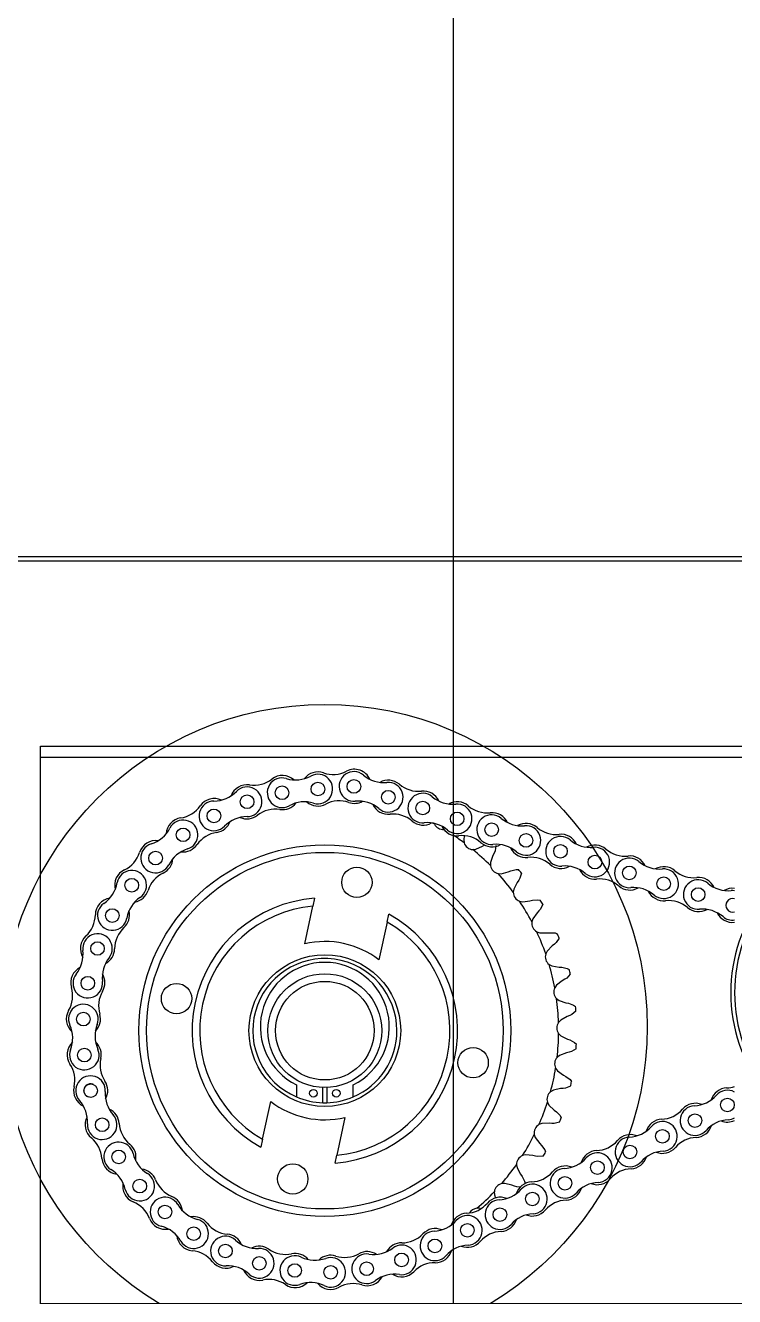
# Model space of a CAD drawing. Header units: millimetres. Extents: x 4754612 to 5801174, y 2368242 to 2777223.
# Drawn here: x 5040032.8 to 5040166.3, y 2592960.3 to 2593199.6 of the extents above; entities that cross this region are included whole.
import ezdxf

# ---------------------------------------------------------------- set-up
doc = ezdxf.new("R2010")
doc.units = ezdxf.units.MM
doc.header["$LTSCALE"] = 1000
doc.layers.add('(주)하나기공-LEADER', color=7, linetype='Continuous')
doc.layers.add('A-ELE-8', color=8, linetype='Continuous')

msp = doc.modelspace()

# ---------------------------------------------------------------- linework, layer by layer
at = {"layer": '(주)하나기공-LEADER', "color": 4}
msp.add_line((5040138.3, 2593098.764), (5040013.3, 2593098.764), dxfattribs=at)
at = {"layer": '(주)하나기공-LEADER', "color": 8, "linetype": 'ByBlock', "lineweight": -2}
for p, q in [((5040228.443, 2593061.764), (5040035.586, 2593061.764)), ((5040115.41, 2593046.93), (5040115.301, 2593046.299)), ((5040115.301, 2593046.299), (5040115.383, 2593045.707)), ((5040118.869, 2593045.053), (5040119.311, 2593045.333)), ((5040117.022, 2593044.431), (5040117.617, 2593044.496)), ((5040117.617, 2593044.496), (5040118.869, 2593045.053)), ((5040120.801, 2593043.302), (5040120.369, 2593042.001)), ((5040121.036, 2593043.769), (5040120.801, 2593043.302)), ((5040120.369, 2593042.001), (5040120.362, 2593041.403)), ((5040123.711, 2593040.237), (5040124.19, 2593040.448)), ((5040121.792, 2593039.897), (5040122.39, 2593039.873)), ((5040122.39, 2593039.873), (5040123.711, 2593040.237)), ((5040125.361, 2593038.217), (5040124.74, 2593036.996)), ((5040125.663, 2593038.644), (5040125.361, 2593038.217)), ((5040124.74, 2593036.996), (5040124.644, 2593036.405)), ((5040085.384, 2593026.692), (5040086.92, 2593033.801)), ((5040087.235, 2593035.262), (5040086.92, 2593033.801)), ((5040125.834, 2593034.703), (5040126.421, 2593034.59)), ((5040126.421, 2593034.59), (5040127.782, 2593034.753)), ((5040127.782, 2593034.753), (5040128.287, 2593034.89)), ((5040100.883, 2593030.784), (5040101.199, 2593032.245)), ((5040128.316, 2593031.395), (5040128.133, 2593030.825)), ((5040129.112, 2593032.51), (5040128.316, 2593031.395)), ((5040129.474, 2593032.887), (5040129.112, 2593032.51)), ((5040100.883, 2593030.784), (5040099.347, 2593023.675)), ((5040129.056, 2593028.965), (5040129.62, 2593028.765)), ((5040129.62, 2593028.765), (5040130.99, 2593028.724)), ((5040130.99, 2593028.724), (5040131.509, 2593028.784)), ((5040131.971, 2593026.308), (5040131.017, 2593025.323)), ((5040132.385, 2593026.626), (5040131.971, 2593026.308)), ((5040131.017, 2593025.323), (5040130.752, 2593024.787)), ((5040131.387, 2593022.81), (5040131.915, 2593022.528)), ((5040131.915, 2593022.528), (5040133.263, 2593022.284)), ((5040133.263, 2593022.284), (5040133.786, 2593022.266)), ((5040132.783, 2593018.917), (5040132.441, 2593018.426)), ((5040133.873, 2593019.748), (5040132.783, 2593018.917)), ((5040134.33, 2593020.002), (5040133.873, 2593019.748)), ((5040132.774, 2593016.377), (5040133.254, 2593016.019)), ((5040133.254, 2593016.019), (5040134.551, 2593015.576)), ((5040134.551, 2593015.576), (5040135.065, 2593015.481)), ((5040133.575, 2593012.319), (5040133.163, 2593011.885)), ((5040134.776, 2593012.979), (5040133.575, 2593012.319)), ((5040135.266, 2593013.161), (5040134.776, 2593012.979)), ((5040133.187, 2593009.808), (5040133.609, 2593009.384)), ((5040133.609, 2593009.384), (5040134.825, 2593008.752)), ((5040134.825, 2593008.752), (5040135.319, 2593008.581)), ((5040133.375, 2593005.677), (5040132.903, 2593005.309)), ((5040134.661, 2593006.15), (5040133.375, 2593005.677)), ((5040135.172, 2593006.257), (5040134.661, 2593006.15)), ((5040132.617, 2593003.252), (5040132.971, 2593002.769)), ((5040132.971, 2593002.769), (5040134.079, 2593001.964)), ((5040083.8, 2593000.153), (5040083.8, 2592997.866)), ((5040094.515, 2592997.866), (5040094.515, 2593000.153)), ((5040134.079, 2593001.964), (5040134.542, 2593001.721)), ((5040088.8, 2592996.769), (5040088.8, 2592999.627)), ((5040089.515, 2592999.627), (5040089.515, 2592996.769)), ((5040132.186, 2592999.139), (5040131.665, 2592998.845)), ((5040133.529, 2592999.415), (5040132.186, 2592999.139)), ((5040134.051, 2592999.445), (5040133.529, 2592999.415)), ((5040077.432, 2592989.888), (5040078.968, 2592996.997)), ((5040131.076, 2592996.854), (5040131.354, 2592996.324)), ((5040131.354, 2592996.324), (5040132.33, 2592995.362)), ((5040132.33, 2592995.362), (5040132.752, 2592995.053)), ((5040092.931, 2592993.98), (5040091.395, 2592986.871)), ((5040130.037, 2592992.851), (5040129.477, 2592992.638)), ((5040131.405, 2592992.924), (5040130.037, 2592992.851)), ((5040131.926, 2592992.875), (5040131.405, 2592992.924)), ((5040128.598, 2592990.757), (5040128.794, 2592990.191)), ((5040128.794, 2592990.191), (5040129.616, 2592989.095)), ((5040077.432, 2592989.888), (5040077.116, 2592988.427)), ((5040129.616, 2592989.095), (5040129.987, 2592988.726)), ((5040091.08, 2592985.41), (5040091.395, 2592986.871)), ((5040126.974, 2592986.953), (5040126.389, 2592986.826)), ((5040128.338, 2592986.821), (5040126.974, 2592986.953)), ((5040128.846, 2592986.696), (5040128.338, 2592986.821)), ((5040125.24, 2592985.097), (5040125.349, 2592984.509)), ((5040125.349, 2592984.509), (5040125.998, 2592983.302)), ((5040125.998, 2592983.302), (5040126.31, 2592982.882)), ((5040124.396, 2592981.244), (5040123.067, 2592981.578)), ((5040124.879, 2592981.045), (5040124.396, 2592981.244)), ((5040121.075, 2592980.001), (5040121.095, 2592979.403)), ((5040121.095, 2592979.403), (5040121.321, 2592978.774))]:
    msp.add_line(p, q, dxfattribs=at)
at = {"layer": '(주)하나기공-LEADER', "color": 4}
msp.add_lwpolyline([(5040312.443, 2593098.764), (5040013.3, 2593098.764), (5040013.3, 2593099.621), (5040013.3, 2593099.621), (5040312.443, 2593099.621)], dxfattribs=at)
at = {"layer": '(주)하나기공-LEADER', "color": 8, "linetype": 'ByBlock', "lineweight": -2}
msp.add_lwpolyline([(5040228.443, 2592958.907), (5040035.586, 2592958.907), (5040035.586, 2593061.764), (5040035.586, 2593063.907), (5040228.443, 2593063.907), (5040228.443, 2593061.764)], close=True, dxfattribs=at)
for points in [[(5040121.35, 2593045.174), (5040121.205, 2593044.179), (5040121.036, 2593043.769)], [(5040124.19, 2593040.448), (5040125.163, 2593040.69), (5040125.609, 2593040.689)], [(5040126.183, 2593039.987), (5040125.891, 2593039.024), (5040125.663, 2593038.644)], [(5040128.287, 2593034.89), (5040129.285, 2593034.984), (5040129.726, 2593034.917)], [(5040130.188, 2593034.137), (5040129.756, 2593033.229), (5040129.474, 2593032.887)], [(5040131.509, 2593028.784), (5040132.511, 2593028.728), (5040132.937, 2593028.596)], [(5040133.277, 2593027.756), (5040132.715, 2593026.922), (5040132.385, 2593026.626)], [(5040133.786, 2593022.266), (5040134.768, 2593022.062), (5040135.169, 2593021.867)], [(5040135.381, 2593020.986), (5040134.701, 2593020.245), (5040134.33, 2593020.002)], [(5040135.065, 2593015.481), (5040136.006, 2593015.133), (5040136.374, 2593014.88)], [(5040136.452, 2593013.978), (5040135.669, 2593013.347), (5040135.266, 2593013.161)], [(5040136.467, 2593006.888), (5040135.598, 2593006.381), (5040135.172, 2593006.257)], [(5040135.319, 2593008.581), (5040136.198, 2593008.097), (5040136.524, 2593007.792)], [(5040135.425, 2592999.876), (5040134.49, 2592999.503), (5040134.051, 2592999.445)], [(5040134.542, 2593001.721), (5040135.339, 2593001.111), (5040135.616, 2593000.761)], [(5040132.752, 2592995.053), (5040133.448, 2592994.331), (5040133.67, 2592993.944)], [(5040133.349, 2592993.097), (5040132.369, 2592992.868), (5040131.926, 2592992.875)], [(5040129.987, 2592988.726), (5040130.568, 2592987.909), (5040130.73, 2592987.493)], [(5040130.286, 2592986.703), (5040129.283, 2592986.623), (5040128.846, 2592986.696)], [(5040123.067, 2592981.578), (5040122.587, 2592981.563), (5040122.47, 2592981.54)], [(5040125.927, 2592980.863), (5040125.301, 2592980.907), (5040124.879, 2592981.045)], [(5040126.31, 2592982.882), (5040126.763, 2592981.987), (5040126.861, 2592981.552)], [(5040118.402, 2592976.845), (5040118.224, 2592976.882), (5040117.806, 2592976.896)]]:
    msp.add_lwpolyline(points, dxfattribs=at)
for centre, radius in [((5040089.157, 2593011.05), 60.714), ((5040094.636, 2593056.324), 1.282), ((5040081.101, 2593055.134), 1.282), ((5040087.85, 2593055.834), 1.282), ((5040101.11, 2593054.291), 1.282), ((5040074.513, 2593053.433), 1.282), ((5040107.601, 2593052.253), 1.282), ((5040068.269, 2593050.777), 1.282), ((5040114.075, 2593050.22), 1.282), ((5040062.474, 2593047.212), 1.282), ((5040120.566, 2593048.181), 1.282), ((5040089.157, 2593010.336), 35), ((5040127.04, 2593046.148), 1.282), ((5040133.531, 2593044.11), 1.282), ((5040089.157, 2593010.336), 33.571), ((5040057.289, 2593042.835), 1.282), ((5040140.005, 2593042.077), 1.282), ((5040095.191, 2593038.263), 2.857), ((5040146.496, 2593040.038), 1.282), ((5040052.8, 2593037.722), 1.282), ((5040152.97, 2593038.005), 1.282), ((5040159.461, 2593035.966), 1.282), ((5040049.133, 2593032.013), 1.282), ((5040046.349, 2593025.805), 1.282), ((5040089.157, 2593010.336), 14.286), ((5040044.525, 2593019.269), 1.282), ((5040061.23, 2593016.37), 2.857), ((5040089.157, 2593010.336), 10.714), ((5040089.157, 2593010.336), 9.286), ((5040043.692, 2593012.516), 1.282), ((5040043.873, 2593005.733), 1.282), ((5040117.084, 2593004.302), 2.857), ((5040045.065, 2592999.035), 1.282), ((5040087.015, 2592998.55), 0.714), ((5040091.3, 2592998.55), 0.714), ((5040164.968, 2592996.341), 1.282), ((5040047.229, 2592992.621), 1.282), ((5040158.855, 2592993.395), 1.282), ((5040152.726, 2592990.442), 1.282), ((5040050.337, 2592986.569), 1.282), ((5040146.613, 2592987.496), 1.282), ((5040140.484, 2592984.542), 1.282), ((5040083.123, 2592982.409), 2.857), ((5040054.302, 2592981.062), 1.282), ((5040134.371, 2592981.597), 1.282), ((5040128.242, 2592978.643), 1.282), ((5040059.055, 2592976.194), 1.282), ((5040122.129, 2592975.697), 1.282), ((5040064.465, 2592972.098), 1.282), ((5040116, 2592972.744), 1.282), ((5040109.881, 2592969.81), 1.282), ((5040070.44, 2592968.845), 1.282), ((5040076.816, 2592966.523), 1.282), ((5040083.485, 2592965.173), 1.282), ((5040097.032, 2592965.504), 1.282), ((5040103.609, 2592967.173), 1.282), ((5040090.262, 2592964.832), 1.282)]:
    msp.add_circle(centre, radius, dxfattribs=at)
for centre, radius, start, end in [((5040094.722, 2593056.345), 3.214, 24.00427, 117.53351), ((5040075.829, 2593062.049), 5.502, 261.31707, 307.88435), ((5040081.101, 2593055.134), 2.786, 73.17976, 298.66144), ((5040081.181, 2593055.17), 3.214, 47.82673, 127.88435), ((5040083.64, 2593063.536), 5.991, 253.17975, 298.66144), ((5040087.85, 2593055.834), 3.214, 70.96624, 142.84461), ((5040087.85, 2593055.834), 2.786, 253.17976, 118.66143), ((5040090.693, 2593064.074), 5.502, 250.96624, 297.53351), ((5040094.636, 2593056.324), 2.786, 49.82447, 275.30615), ((5040100.298, 2593063.031), 5.991, 229.82446, 275.30615), ((5040101.11, 2593054.291), 3.214, 49.40097, 119.48932), ((5040068.223, 2593059.554), 5.991, 270.30138, 315.78306), ((5040074.513, 2593053.433), 3.214, 81.31707, 159.96623), ((5040074.513, 2593053.433), 2.786, 270.30138, 135.78305), ((5040101.11, 2593054.291), 2.786, 229.82447, 95.30614), ((5040106.782, 2593060.909), 5.502, 229.40097, 275.96825), ((5040107.601, 2593052.253), 2.786, 49.82447, 275.30615), ((5040107.688, 2593052.241), 3.214, 24.81499, 95.96825), ((5040061.195, 2593055.833), 5.502, 278.43869, 325.00597), ((5040068.269, 2593050.777), 2.786, 90.30138, 315.78306), ((5040068.335, 2593050.835), 3.214, 64.94835, 145.00597), ((5040081.181, 2593055.17), 3.214, 261.23852, 322.47151), ((5040085.31, 2593047.433), 5.991, 73.17975, 118.66144), ((5040087.85, 2593055.834), 3.214, 228.99659, 297.61206), ((5040091.877, 2593048.136), 5.474, 70.88769, 117.61206), ((5040094.722, 2593056.345), 3.214, 250.88769, 298.54182), ((5040095.448, 2593047.585), 5.991, 49.82447, 95.30615), ((5040101.11, 2593054.291), 3.214, 205.6413, 276.0468), ((5040113.263, 2593058.959), 5.991, 229.82446, 275.30615), ((5040114.075, 2593050.22), 2.786, 229.82447, 95.30614), ((5040114.075, 2593050.22), 3.214, 49.40097, 119.48932), ((5040119.747, 2593056.838), 5.502, 229.40097, 275.96825), ((5040062.474, 2593047.212), 3.214, 98.43869, 177.08785), ((5040062.474, 2593047.212), 2.786, 287.423, 152.90468), ((5040074.559, 2593044.656), 5.991, 90.30138, 135.78306), ((5040074.513, 2593053.433), 3.214, 246.11821, 307.9629), ((5040079.858, 2593046.583), 5.474, 81.23852, 127.9629), ((5040102.025, 2593045.651), 5.474, 49.32242, 96.0468), ((5040120.566, 2593048.181), 2.786, 49.82447, 275.30615), ((5040120.653, 2593048.169), 3.214, 24.81499, 95.96825), ((5040126.228, 2593054.887), 5.991, 229.82446, 275.30615), ((5040054.661, 2593051.21), 5.991, 287.423, 332.90468), ((5040069.599, 2593042.239), 5.474, 98.36014, 145.08452), ((5040068.335, 2593050.835), 3.214, 278.36014, 339.59313), ((5040107.688, 2593052.241), 3.214, 229.32242, 299.50049), ((5040108.413, 2593043.513), 5.991, 49.82447, 95.30615), ((5040089.157, 2593010.336), 44.033, 62.01601, 62.55931), ((5040111.459, 2593050.019), 1.824, 205.98142, 273.66564), ((5040114.075, 2593050.22), 3.214, 205.6413, 276.0468), ((5040127.04, 2593046.148), 2.786, 229.82447, 95.30614), ((5040127.04, 2593046.148), 3.214, 49.40097, 119.48932), ((5040132.712, 2593052.766), 5.502, 229.40097, 275.96825), ((5040057.335, 2593042.91), 3.214, 82.06997, 162.12759), ((5040057.289, 2593042.835), 2.786, 107.423, 332.90468), ((5040062.474, 2593047.212), 3.214, 263.23983, 325.08452), ((5040089.157, 2593010.336), 44.033, 53.44458, 56.53543), ((5040114.99, 2593041.58), 5.474, 49.32242, 96.0468), ((5040117.124, 2593046.252), 1.824, 197.40999, 266.77716), ((5040120.653, 2593048.169), 3.214, 229.32242, 299.50049), ((5040121.378, 2593039.442), 5.991, 49.82447, 95.30615), ((5040133.531, 2593044.11), 2.786, 49.82447, 275.30615), ((5040133.618, 2593044.097), 3.214, 24.81499, 95.96825), ((5040139.193, 2593050.816), 5.991, 229.82446, 275.30615), ((5040140.005, 2593042.077), 3.214, 49.40097, 119.48932), ((5040049.04, 2593045.585), 5.502, 295.56032, 342.12759), ((5040065.102, 2593038.838), 5.991, 107.423, 152.90468), ((5040089.157, 2593010.336), 44.033, 44.87316, 50.74257), ((5040127.04, 2593046.148), 3.214, 205.6413, 276.0468), ((5040127.955, 2593037.508), 5.474, 49.32242, 96.0468), ((5040140.005, 2593042.077), 2.786, 229.82447, 95.30614), ((5040145.677, 2593048.694), 5.502, 229.40097, 275.96825), ((5040146.496, 2593040.038), 2.786, 49.82447, 275.30615), ((5040146.583, 2593040.026), 3.214, 24.81499, 95.96825), ((5040052.8, 2593037.722), 3.214, 115.56032, 194.20947), ((5040052.8, 2593037.722), 2.786, 304.54462, 170.0263), ((5040057.335, 2593042.91), 3.214, 295.48177, 356.71476), ((5040122.165, 2593041.683), 1.824, 188.83856, 258.20573), ((5040089.157, 2593010.336), 47.435, 38.68928, 39.78359), ((5040133.618, 2593044.097), 3.214, 229.32242, 299.50049), ((5040134.343, 2593035.37), 5.991, 49.82447, 95.30615), ((5040140.005, 2593042.077), 3.214, 205.6413, 276.0468), ((5040152.158, 2593046.744), 5.991, 229.82446, 275.30615), ((5040152.97, 2593038.005), 2.786, 229.82447, 95.30614), ((5040152.97, 2593038.005), 3.214, 49.40097, 119.48932), ((5040158.642, 2593044.623), 5.502, 229.40097, 275.96825), ((5040044.156, 2593039.242), 5.991, 304.54462, 350.0263), ((5040061.073, 2593035.067), 5.474, 115.48177, 162.20614), ((5040089.157, 2593010.336), 44.033, 36.30173, 42.17114), ((5040140.92, 2593033.437), 5.474, 49.32242, 96.0468), ((5040159.461, 2593035.966), 2.786, 49.82447, 275.30615), ((5040159.548, 2593035.954), 3.214, 24.81499, 95.96825), ((5040165.123, 2593042.673), 5.991, 229.82446, 275.30615), ((5040052.8, 2593037.722), 3.214, 280.36145, 342.20614), ((5040126.468, 2593036.413), 1.824, 180.26714, 249.6343), ((5040146.583, 2593040.026), 3.214, 229.32242, 299.50049), ((5040147.308, 2593031.299), 5.991, 49.82447, 95.30615), ((5040152.97, 2593038.005), 3.214, 205.6413, 276.0468), ((5040165.935, 2593033.933), 3.214, 83.21375, 119.48932), ((5040195.6, 2593017.479), 30, 141.83714, 218.16286), ((5040165.935, 2593033.933), 2.786, 82.16359, 95.30614), ((5040195.6, 2593017.479), 29.286, 141.14106, 218.85894), ((5040049.156, 2593032.098), 3.214, 99.19159, 179.24921), ((5040049.133, 2593032.013), 2.786, 124.54462, 350.02631), ((5040057.777, 2593030.493), 5.991, 124.54462, 170.0263), ((5040089.157, 2593010.336), 25, 94.40941, 241.20631), ((5040089.157, 2593010.336), 23.571, 95.44756, 240.16816), ((5040089.157, 2593010.336), 44.033, 27.7303, 33.59971), ((5040089.157, 2593010.336), 47.435, 30.11785, 31.21216), ((5040153.885, 2593029.365), 5.474, 49.32242, 96.0468), ((5040159.548, 2593035.954), 3.214, 229.32242, 299.50049), ((5040160.273, 2593027.227), 5.991, 49.82447, 95.30615), ((5040165.935, 2593033.933), 1.282, 72.76826, 287.23174), ((5040040.44, 2593032.212), 5.502, 312.68194, 359.24921), ((5040049.156, 2593032.098), 3.214, 312.60339, 13.83638), ((5040089.157, 2593010.336), 25, 274.40941, 61.20631), ((5040129.938, 2593030.561), 1.824, 171.69571, 241.06288), ((5040165.935, 2593033.933), 3.214, 205.6413, 276.0468), ((5040165.935, 2593033.933), 2.786, 229.82447, 277.83641), ((5040046.349, 2593025.805), 2.786, 321.66624, 187.14792), ((5040055.037, 2593025.703), 5.474, 132.60339, 179.32776), ((5040089.157, 2593010.336), 23.571, 275.44756, 60.16816), ((5040089.157, 2593010.336), 44.033, 19.15887, 25.02828), ((5040089.157, 2593010.336), 47.435, 21.54643, 22.64073), ((5040046.349, 2593025.805), 3.214, 132.68194, 211.33109), ((5040089.157, 2593010.336), 16.786, 52.62353, 102.9922), ((5040037.64, 2593024.713), 5.991, 321.66624, 7.14793), ((5040053.234, 2593020.361), 5.991, 141.66624, 187.14792), ((5040046.349, 2593025.805), 3.214, 297.48307, 359.32776), ((5040089.157, 2593010.336), 13.571, 0, 246.75044), ((5040132.497, 2593024.257), 1.824, 163.12428, 232.49145), ((5040044.522, 2593019.357), 3.214, 116.31321, 196.37084), ((5040089.157, 2593011.05), 12.143, 296.17897, 243.82103), ((5040089.157, 2593010.336), 44.033, 10.58744, 16.45686), ((5040089.157, 2593010.336), 47.435, 12.975, 14.0693), ((5040044.525, 2593019.269), 2.786, 141.66625, 7.14793), ((5040044.522, 2593019.357), 3.214, 329.72501, 30.958), ((5040036.159, 2593016.9), 5.502, 329.80356, 16.37084), ((5040052.025, 2593014.977), 5.474, 149.72501, 196.44939), ((5040134.088, 2593017.642), 1.824, 154.55285, 223.92002), ((5040043.692, 2593012.516), 3.214, 149.80356, 228.45272), ((5040043.692, 2593012.516), 2.786, 338.78787, 204.26954), ((5040089.157, 2593010.336), 44.033, 2.01601, 7.88543), ((5040089.157, 2593010.336), 47.435, 4.40357, 5.49787), ((5040043.692, 2593012.516), 3.214, 314.60469, 16.44939), ((5040134.675, 2593010.864), 1.824, 145.98142, 215.34859), ((5040035.691, 2593008.909), 5.991, 338.78786, 24.26955), ((5040051.875, 2593009.341), 5.991, 158.78786, 204.26954), ((5040089.157, 2593010.336), 13.571, 293.24956, 0), ((5040089.157, 2593010.336), 44.033, 353.44458, 359.314), ((5040043.844, 2593005.816), 3.214, 133.43484, 213.49246), ((5040043.873, 2593005.733), 2.786, 158.78787, 24.26955), ((5040043.844, 2593005.816), 3.214, 346.84663, 48.07962), ((5040089.157, 2593010.336), 47.435, 355.83214, 356.92644), ((5040052.304, 2593003.839), 5.474, 166.84663, 213.57101), ((5040134.246, 2593004.074), 1.824, 137.40999, 206.77716), ((5040036.575, 2593001.006), 5.502, 346.92518, 33.49246), ((5040089.157, 2593010.336), 44.033, 344.87316, 350.74257), ((5040045.065, 2592999.035), 3.214, 166.92518, 245.22778), ((5040045.041, 2592999.044), 2.786, 356.07016, 221.55184), ((5040045.041, 2592999.044), 1.282, 68.27074, 249.45061), ((5040045.065, 2592999.035), 3.214, 331.2169, 33.57101), ((5040089.157, 2593010.336), 47.435, 347.26071, 348.35502), ((5040164.578, 2593005.048), 5.502, 272.56421, 288.40028), ((5040053.797, 2592998.443), 5.991, 176.07016, 221.55184), ((5040089.157, 2593010.336), 13.571, 246.75044, 268.49204), ((5040089.157, 2593010.336), 13.571, 271.50796, 293.24956), ((5040132.809, 2592997.424), 1.824, 128.83856, 198.20573), ((5040158.398, 2593002.16), 5.991, 272.98771, 318.46939), ((5040164.968, 2592996.341), 3.214, 92.56421, 162.65256), ((5040164.968, 2592996.341), 2.786, 61.09113, 138.46938), ((5040038.472, 2592993.223), 5.991, 356.07016, 41.55184), ((5040047.229, 2592992.621), 3.214, 4.02544, 65.73501), ((5040089.157, 2593010.336), 16.786, 232.62353, 282.9922), ((5040089.157, 2593010.336), 13.571, 268.49204, 271.50796), ((5040089.157, 2593010.336), 44.033, 336.30173, 342.17114), ((5040152.336, 2592999.149), 5.502, 272.56421, 319.13149), ((5040158.855, 2592993.395), 2.786, 92.98771, 318.46939), ((5040158.927, 2592993.446), 3.214, 67.97823, 139.13149), ((5040047.229, 2592992.621), 3.214, 151.88699, 230.67126), ((5040047.229, 2592992.621), 2.786, 176.07016, 41.55183), ((5040055.923, 2592993.233), 5.502, 184.02544, 230.59271), ((5040130.397, 2592991.062), 1.824, 120.26714, 189.6343), ((5040089.157, 2593010.336), 47.435, 338.68928, 339.78359), ((5040152.726, 2592990.442), 3.214, 92.56421, 162.65256), ((5040152.726, 2592990.442), 2.786, 272.98771, 138.46938), ((5040165.426, 2592987.576), 5.991, 92.98771, 138.46939), ((5040164.968, 2592996.341), 3.214, 248.80454, 294.76909), ((5040164.968, 2592996.341), 2.786, 272.98771, 298.90887), ((5040041.722, 2592985.9), 5.474, 3.94689, 50.67126), ((5040089.157, 2593010.336), 44.033, 327.7303, 333.59971), ((5040146.613, 2592987.496), 2.786, 92.98771, 318.46939), ((5040146.685, 2592987.546), 3.214, 67.97823, 139.13149), ((5040146.156, 2592996.261), 5.991, 272.98771, 318.46939), ((5040159.304, 2592984.766), 5.474, 92.48566, 139.21004), ((5040158.927, 2592993.446), 3.214, 272.48566, 342.66374), ((5040050.337, 2592986.569), 2.786, 13.00975, 238.49143), ((5040050.39, 2592986.498), 3.214, 348.36465, 50.59271), ((5040140.484, 2592984.542), 3.214, 92.56421, 162.65256), ((5040140.094, 2592993.249), 5.502, 272.56421, 319.13149), ((5040152.726, 2592990.442), 3.214, 248.80454, 319.21004), ((5040050.39, 2592986.498), 3.214, 183.94689, 263.06552), ((5040058.889, 2592988.545), 5.991, 193.00974, 238.49143), ((5040127.064, 2592985.131), 1.824, 111.69571, 181.06288), ((5040089.157, 2593010.336), 47.435, 330.11785, 331.21216), ((5040133.913, 2592990.362), 5.991, 272.98771, 318.46939), ((5040140.484, 2592984.542), 2.786, 272.98771, 138.46938), ((5040146.685, 2592987.546), 3.214, 272.48566, 342.66374), ((5040153.183, 2592981.676), 5.991, 92.98771, 138.46939), ((5040045.75, 2592979.086), 5.991, 13.00974, 58.49142), ((5040054.302, 2592981.062), 2.786, 193.00974, 58.49142), ((5040054.302, 2592981.062), 3.214, 21.14706, 82.67459), ((5040089.157, 2593010.336), 44.033, 319.15887, 325.02828), ((5040127.852, 2592987.35), 5.502, 272.56421, 319.13149), ((5040134.371, 2592981.597), 2.786, 92.98771, 318.46939), ((5040134.443, 2592981.647), 3.214, 67.97823, 139.13149), ((5040147.062, 2592978.866), 5.474, 92.48566, 139.21004), ((5040054.302, 2592981.062), 3.214, 168.82657, 247.79289), ((5040062.431, 2592984.207), 5.502, 201.14706, 247.71434), ((5040122.884, 2592979.763), 1.824, 103.12428, 172.49145), ((5040128.242, 2592978.643), 3.214, 92.56421, 162.65256), ((5040128.242, 2592978.643), 2.786, 272.98771, 138.46938), ((5040134.443, 2592981.647), 3.214, 272.48566, 342.66374), ((5040140.941, 2592975.777), 5.991, 92.98771, 138.46939), ((5040140.484, 2592984.542), 3.214, 248.80454, 319.21004), ((5040059.055, 2592976.194), 2.786, 30.13137, 255.61305), ((5040059.126, 2592976.142), 3.214, 5.48628, 67.71434), ((5040089.157, 2593010.336), 44.033, 310.58744, 316.45686), ((5040122.129, 2592975.697), 2.786, 92.98771, 318.46939), ((5040122.201, 2592975.748), 3.214, 67.97823, 139.13149), ((5040121.671, 2592984.462), 5.991, 272.98771, 318.46939), ((5040134.82, 2592972.967), 5.474, 92.48566, 139.21004), ((5040051.018, 2592973.018), 5.474, 21.06851, 67.79289), ((5040066.646, 2592980.6), 5.991, 210.13136, 255.61305), ((5040116, 2592972.744), 3.214, 92.56421, 162.54503), ((5040115.61, 2592981.451), 5.502, 272.56421, 319.13149), ((5040117.95, 2592975.078), 1.824, 94.55285, 149.51461), ((5040128.699, 2592969.878), 5.991, 92.98771, 138.46939), ((5040128.242, 2592978.643), 3.214, 248.80454, 319.21004), ((5040059.126, 2592976.142), 3.214, 201.06851, 280.18714), ((5040056.874, 2592967.692), 5.991, 30.13136, 75.61304), ((5040064.465, 2592972.098), 2.786, 210.13137, 75.61304), ((5040064.465, 2592972.098), 3.214, 38.26868, 99.79622), ((5040071.308, 2592977.496), 5.502, 218.26868, 264.83596), ((5040109.44, 2592978.575), 5.991, 272.88018, 318.36186), ((5040116, 2592972.744), 2.786, 272.88018, 138.36185), ((5040122.201, 2592975.748), 3.214, 272.48566, 342.66374), ((5040064.465, 2592972.098), 3.214, 185.9482, 264.91451), ((5040070.44, 2592968.845), 2.786, 47.25299, 272.73467), ((5040070.523, 2592968.816), 3.214, 22.6079, 84.83596), ((5040103.665, 2592975.889), 5.502, 269.63355, 316.20082), ((5040109.881, 2592969.81), 2.786, 92.88018, 318.36186), ((5040109.956, 2592969.857), 3.214, 67.98891, 136.20082), ((5040122.578, 2592967.068), 5.474, 92.48566, 139.21004), ((5040063.695, 2592963.444), 5.474, 38.19013, 84.91451), ((5040076.398, 2592975.29), 5.991, 227.25299, 272.73467), ((5040076.816, 2592966.523), 2.786, 227.25299, 92.73466), ((5040076.816, 2592966.523), 3.214, 55.3903, 116.91784), ((5040081.767, 2592973.697), 5.502, 235.3903, 281.95758), ((5040097.117, 2592965.527), 3.214, 56.85114, 119.0792), ((5040098.33, 2592974.185), 5.991, 261.49623, 306.97791), ((5040103.609, 2592967.173), 3.214, 89.63355, 151.16108), ((5040103.609, 2592967.173), 2.786, 261.49623, 126.97791), ((5040109.956, 2592969.857), 3.214, 269.555, 342.68232), ((5040116.441, 2592963.978), 5.991, 92.88018, 138.36186), ((5040116, 2592972.744), 3.214, 248.69701, 319.21004), ((5040070.523, 2592968.816), 3.214, 218.19013, 297.30876), ((5040083.485, 2592965.173), 2.786, 64.37461, 289.85629), ((5040083.573, 2592965.17), 3.214, 39.72952, 101.95758), ((5040087.281, 2592973.087), 5.991, 244.37461, 289.85629), ((5040090.262, 2592964.832), 3.214, 72.51192, 134.03946), ((5040090.262, 2592964.832), 2.786, 244.37461, 109.85629), ((5040092.881, 2592973.145), 5.502, 252.51192, 299.0792), ((5040097.032, 2592965.504), 2.786, 81.49623, 306.97791), ((5040109.888, 2592961.169), 5.474, 89.555, 136.27937), ((5040070.859, 2592960.078), 5.991, 47.25299, 92.73467), ((5040076.816, 2592966.523), 3.214, 203.06982, 282.03613), ((5040097.117, 2592965.527), 3.214, 252.43337, 331.55201), ((5040102.311, 2592958.493), 5.991, 81.49623, 126.97791), ((5040103.609, 2592967.173), 3.214, 237.31306, 316.27937), ((5040078.628, 2592958.026), 5.474, 55.31175, 102.03613), ((5040083.573, 2592965.17), 3.214, 235.31175, 314.43039), ((5040086.466, 2592956.918), 5.991, 64.37461, 109.85629), ((5040090.262, 2592964.832), 3.214, 220.19144, 299.15775), ((5040094.495, 2592957.244), 5.474, 72.43337, 119.15775)]:
    msp.add_arc(centre, radius, start, end, dxfattribs=at)
at = {"layer": 'A-ELE-8'}
msp.add_line((5040113.3, 2596649.621), (5040113.3, 2587749.621), dxfattribs=at)

doc.saveas('drawing.dxf')
